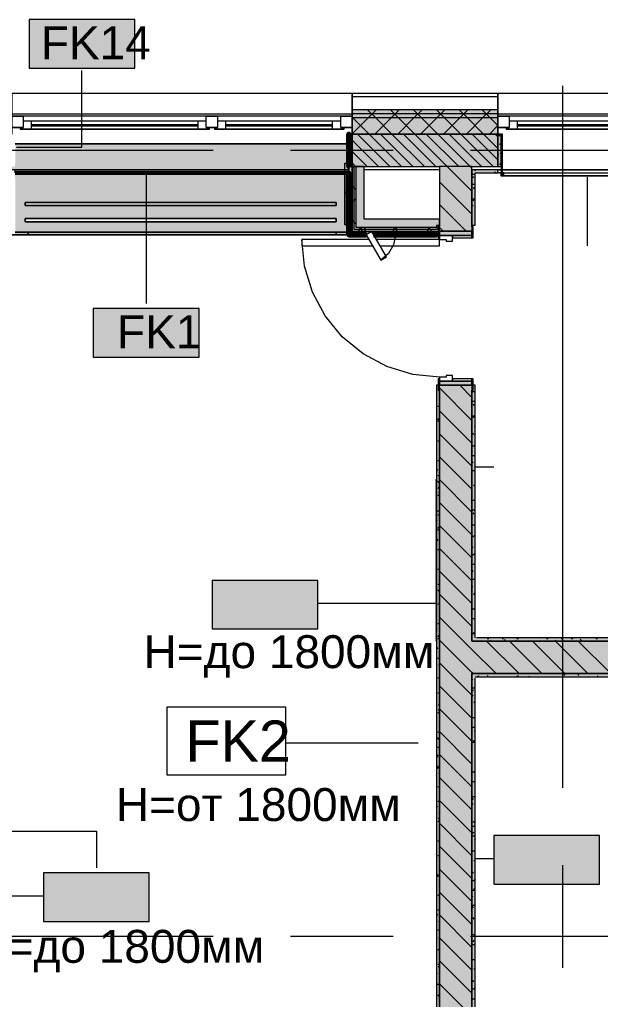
# Model space of a CAD drawing. Header units: millimetres. Extents: x -3817 to 677485, y -22715 to 103890.
# Drawn here: x 49051 to 52636, y 23671 to 29718 of the extents above; entities that cross this region are included whole.
import ezdxf

# ---------------------------------------------------------------- set-up
doc = ezdxf.new("R2010")
doc.units = ezdxf.units.MM
doc.layers.add('PDF _Геометрия', color=7, linetype='Continuous', true_color=0x1d1d1d)
doc.layers.add('PDF _Сплошная заливка', color=7, linetype='Continuous', true_color=0xffffff)
doc.layers.add('PDF _Текст', color=7, linetype='Continuous')
doc.styles.add('PDF GOST-Common', font='arial.ttf')

msp = doc.modelspace()

# ---------------------------------------------------------------- hatches: boundary and pattern name
at = {"layer": 'PDF _Сплошная заливка', "transparency": 33554559}
h = msp.add_hatch(color=256, dxfattribs=at)
h.paths.add_polyline_path([(85213.3, 29111.3), (85213.3, 29161.3), (80593.3, 29161.3), (80593.3, 29111.3), (84533.7, 29111.3)], flags=0)
h.paths.add_polyline_path([(70803.3, 29111.3), (71053.3, 29111.3), (71053.3, 29161.3), (68453.3, 29161.3), (68453.3, 29111.3), (70432.2, 29111.3)], flags=0)
h.paths.add_polyline_path([(73153.3, 29111.3), (74493.3, 29111.3), (74493.3, 29161.3), (73153.3, 29161.3)], flags=0)
h.paths.add_polyline_path([(77111.9, 29111.3), (77493.3, 29111.3), (77493.3, 29161.3), (76593.3, 29161.3), (76593.3, 29111.3)], flags=0)
h.paths.add_polyline_path([(60248.3, 29111.3), (61303.3, 29111.3), (61303.3, 29161.3), (60248.3, 29161.3)], flags=0)
h.paths.add_polyline_path([(66403.3, 29111.3), (67353.3, 29111.3), (67353.3, 29161.3), (66403.3, 29161.3)], flags=0)
h.paths.add_polyline_path([(57815.1, 29111.3), (57948.3, 29111.3), (57948.3, 29161.3), (57103.3, 29161.3), (57103.3, 29111.3), (57444.1, 29111.3)], flags=0)
h.paths.add_polyline_path([(51103.3, 29111.3), (52003.3, 29111.3), (52003.3, 29161.3), (51103.3, 29161.3)], flags=0)
h.paths.add_polyline_path([(55003.3, 29111.3), (55003.3, 29161.3), (54103.3, 29161.3), (54104.2, 29111.3), (54846.4, 29111.3)], flags=0)
h.paths.add_polyline_path([(49003.3, 29111.3), (49003.3, 29161.3), (47903.3, 29161.3), (47903.3, 29111.3), (48909, 29111.3)], flags=0)
h.paths.add_polyline_path([(44803.3, 29111.3), (44803.3, 29161.3), (42403.3, 29161.3), (42403.3, 29111.3), (44455.9, 29111.3)], flags=0)
h = msp.add_hatch(color=256, dxfattribs=at)
h.paths.add_polyline_path([(85213.3, 29011.3), (85213.3, 29111.3), (80593.3, 29111.3), (80593.3, 29011.3), (84533.7, 29011.3)], flags=0)
h.paths.add_polyline_path([(77493.3, 29011.3), (77493.3, 29111.3), (76593.3, 29111.3), (76593.3, 29011.3), (77111.9, 29011.3)], flags=0)
h.paths.add_polyline_path([(67353.3, 29011.3), (67353.3, 29013.3), (67321.3, 29013.3), (67321.3, 29021.3), (67353.3, 29021.3), (67353.3, 29111.3), (66403.3, 29111.3), (66403.3, 29011.3), (67321.3, 29011.3)], flags=0)
h.paths.add_polyline_path([(68485.3, 29011.3), (71053.3, 29011.3), (71053.3, 29111.3), (68453.3, 29111.3), (68453.3, 29021.3), (68485.3, 29021.3), (68485.3, 29013.3), (68453.3, 29011.3)], flags=0)
h.paths.add_polyline_path([(74283.3, 29011.3), (74493.3, 29011.3), (74493.3, 29111.3), (73153.3, 29111.3), (73153.3, 29011.3), (74143.2, 29011.3)], flags=0)
h.paths.add_polyline_path([(54403.3, 29011.3), (55003.3, 29011.3), (55003.3, 29111.3), (54103.3, 29111.3), (54104.2, 29011.3)], flags=0)
h.paths.add_polyline_path([(60783.9, 29011.3), (61303.3, 29011.3), (61303.3, 29111.3), (60248.3, 29111.3), (60248.3, 29011.3), (60412.8, 29011.3)], flags=0)
h.paths.add_polyline_path([(51103.3, 29011.3), (52003.3, 29011.3), (52003.3, 29111.3), (51103.3, 29111.3)], flags=0)
h.paths.add_polyline_path([(57103.3, 29011.3), (57948.3, 29011.3), (57948.3, 29111.3), (57103.3, 29111.3)], flags=0)
h.paths.add_polyline_path([(48403.3, 29011.3), (49003.3, 29011.3), (49003.3, 29111.3), (47903.3, 29111.3), (47903.3, 29011.3), (48166.8, 29011.3)], flags=0)
h.paths.add_polyline_path([(44803.3, 29011.3), (44803.3, 29111.3), (42403.3, 29111.3), (42403.3, 29011.3), (44455.9, 29011.3)], flags=0)
h = msp.add_hatch(color=256, dxfattribs=at)
h.paths.add_polyline_path([(80822.8, 28811.3), (80893.3, 28811.3), (80893.3, 29011.3), (80593.3, 29011.3), (80593.3, 28811.3)], flags=0)
h.paths.add_polyline_path([(73783.3, 28811.3), (73783.3, 29011.3), (73153.3, 29011.3), (73153.3, 28811.3), (73401, 28811.3)], flags=0)
h.paths.add_polyline_path([(74493.3, 28811.3), (74493.3, 29011.3), (74283.3, 29011.3), (74283.3, 28811.3)], flags=0)
h.paths.add_polyline_path([(76593.3, 28811.3), (76993.3, 28811.3), (76993.3, 29011.3), (76593.3, 29011.3)], flags=0)
h.paths.add_polyline_path([(68553.3, 28811.3), (70553.3, 28811.3), (70553.3, 29011.3), (68449.3, 29011.3), (68449.3, 28811.3)], flags=0)
h.paths.add_polyline_path([(67303.3, 28811.3), (67303.3, 29011.3), (67003.3, 29011.3), (67003.3, 28811.3), (67092.4, 28811.3)], flags=0)
h.paths.add_polyline_path([(60248.3, 28811.3), (60378.3, 28811.3), (60378.3, 29008.8), (60978.3, 29008.8), (60978.3, 28811.3), (61303.3, 28811.3), (61303.3, 29011.3), (60248.3, 29011.3), (60248.3, 28992.2)], flags=0)
h.paths.add_polyline_path([(54103.3, 28811.3), (54403.3, 28811.3), (54403.3, 29011.3), (54103.3, 29011.3)], flags=0)
h.paths.add_polyline_path([(57948.3, 28811.3), (57948.3, 29011.3), (57103.3, 29011.3), (57103.3, 28811.3), (57815.1, 28811.3)], flags=0)
h.paths.add_polyline_path([(43003.3, 28811.3), (44803.3, 28811.3), (44803.3, 29011.3), (43003.3, 29011.3)], flags=0)
h.paths.add_polyline_path([(52003.3, 28811.3), (52003.3, 29011.3), (51103.3, 29011.3), (51103.3, 28811.3), (51877.7, 28811.3)], flags=0)
h.paths.add_polyline_path([(47903.3, 28811.3), (48403.3, 28811.3), (48403.3, 29011.3), (47903.3, 29011.3)], flags=0)
at = {"layer": 'PDF _Сплошная заливка', "true_color": 0xeae6de, "transparency": 33554559}
h = msp.add_hatch(color=254, dxfattribs=at)
h.paths.add_polyline_path([(51082.3, 28390.3), (51082.3, 28950.3), (49024.3, 28950.3), (49023.3, 28811.3), (49004.3, 28811.3), (49004.3, 28791.3), (49023.3, 28791.3), (49024.3, 28390.3), (50393.3, 28390.3)], flags=0)
h.paths.add_polyline_path([(50393.3, 28470.1), (49084.3, 28470.1), (49084.3, 28490.1), (51004.3, 28490.1), (51004.3, 28470.1)], flags=0)
h.paths.add_polyline_path([(50393.3, 28570.1), (49084.3, 28570.1), (49084.3, 28590.1), (51004.3, 28590.1), (51004.3, 28570.1)], flags=0)
at = {"layer": 'PDF _Сплошная заливка', "transparency": 33554559}
for points in [[(51083.3, 28410.3), (51103.3, 28410.3), (51103.3, 28811.3), (51083.3, 28811.3), (51083.3, 28709.7)], [(51178.3, 28422.8), (51180.3, 28422.9), (51180.3, 28429.3), (51185.3, 28429.3), (51185.3, 28422.8), (51375.3, 28422.8), (51375.3, 28429.3), (51380.3, 28428.3), (51380.3, 28422.8), (51635.3, 28422.8), (51635.3, 28435.3), (51128.3, 28435.3), (51128.3, 28422.8), (51135.5, 28422.8)], [(56093.3, 25681.3), (56093.3, 25881.3), (51843.3, 25881.3), (51843.3, 25681.3), (53362, 25681.3)], [(51843.3, 22651.3), (51863.3, 22651.3), (51863.3, 25681.3), (51843.3, 25681.3), (51843.3, 24753.5)], [(56113.3, 25661.3), (56113.3, 25681.3), (51863.3, 25681.3), (51863.3, 25661.3), (53362, 25661.3)]]:
    msp.add_hatch(color=256, dxfattribs=at).paths.add_polyline_path(points)
at = {"layer": 'PDF _Сплошная заливка', "true_color": 0xe7e7e7, "transparency": 33554559}
for points in [[(51135.5, 28435.3), (51178.3, 28435.3), (51178.3, 28811.3), (51128.3, 28811.3), (51128.3, 28435.3)], [(51635.3, 28435.3), (51635.3, 28441.3), (51643.3, 28441.3), (51643.3, 28485.3), (51178.3, 28485.3), (51178.3, 28435.3)]]:
    msp.add_hatch(color=254, dxfattribs=at).paths.add_polyline_path(points)
at = {"layer": 'PDF _Сплошная заливка', "transparency": 33554559}
h = msp.add_hatch(color=256, dxfattribs=at)
h.paths.add_polyline_path([(51843.3, 22431.3), (51843.3, 27461.4), (51643.3, 27461.4), (51643.3, 22431.3)], flags=0)
h.paths.add_polyline_path([(51643.3, 28411.3), (51843.3, 28411.3), (51843.3, 28811.3), (51643.3, 28811.3), (51643.3, 28441.3)], flags=0)
h = msp.add_hatch(color=256, dxfattribs=at)
h.paths.add_polyline_path([(51863.3, 25901.3), (51863.3, 27461.4), (51851.3, 27461.4), (51851.3, 27431.3), (51843.3, 27431.3), (51843.3, 25901.3)], flags=0)
h.paths.add_polyline_path([(51863.3, 28448.8), (51863.3, 28791.3), (51843.3, 28791.3), (51843.3, 28448.8)], flags=0)
h = msp.add_hatch(color=256, dxfattribs=at)
h.paths.add_polyline_path([(54103.3, 28771.3), (54403.3, 28771.3), (54403.3, 28791.3), (54103.3, 28791.3)], flags=0)
h.paths.add_polyline_path([(51877.7, 28771.3), (52003.3, 28771.3), (52003.3, 28791.3), (51863.3, 28791.3), (51863.3, 28771.3)], flags=0)
at = {"layer": 'PDF _Сплошная заливка', "true_color": 0x74ba7c, "transparency": 33554559}
h = msp.add_hatch(color=103, dxfattribs=at)
h.paths.add_polyline_path([(54084.8, 28763.3), (54103.3, 28763.3), (54103.3, 28771.3), (54084.8, 28771.3), (54084.8, 28767.4)], flags=0)
h.paths.add_polyline_path([(52021.3, 28763.3), (52021.3, 28771.3), (52003.3, 28771.3), (52003.3, 28763.3)], flags=0)
at = {"layer": 'PDF _Сплошная заливка', "transparency": 33554559}
h = msp.add_hatch(color=256, dxfattribs=at)
h.paths.add_polyline_path([(51115.8, 28410.3), (51180.3, 28410.4), (51178.3, 28422.8), (51115.8, 28422.8)], flags=0)
h.paths.add_polyline_path([(51380.3, 28410.3), (51635.3, 28410.3), (51635.3, 28422.8), (51380.3, 28422.8), (51380.3, 28415.8)], flags=0)
h.paths.add_polyline_path([(51185.3, 28410.3), (51375.3, 28410.3), (51375.3, 28422.8), (51185.3, 28422.8), (51185.3, 28410.5)], flags=0)
h = msp.add_hatch(color=256, dxfattribs=at)
h.paths.add_polyline_path([(51643.3, 22411.3), (51643.3, 27431.3), (51635.3, 27431.3), (51635.3, 27461.4), (51623.3, 27461.4), (51623.3, 22411.3)], flags=0)
h.paths.add_polyline_path([(51635.3, 28435.3), (51635.3, 28441.3), (51643.3, 28441.3), (51643.3, 28447.8), (51623.3, 28447.8), (51623.3, 28435.3)], flags=0)
h = msp.add_hatch(color=256, dxfattribs=at)
h.paths.add_polyline_path([(51083.3, 28390.3), (51180.3, 28390.3), (51180.3, 28410.3), (51083.3, 28410.3)], flags=0)
h.paths.add_polyline_path([(51190.3, 28390.3), (51192, 28390.3), (51224.9, 28409.3), (51235.9, 28390.3), (51375.3, 28390.3), (51375.3, 28410.3), (51185.3, 28410.3), (51185.3, 28390.3)], flags=0)
h.paths.add_polyline_path([(51623.3, 28390.3), (51623.3, 28410.3), (51380.3, 28410.3), (51380.3, 28390.3)], flags=0)

# ---------------------------------------------------------------- linework, layer by layer
at = {"layer": 'PDF _Геометрия', "color": 7, "lineweight": 9}
for points in [[(49762.5, 29718.1), (49109.4, 29718.1), (49109.4, 29418.1), (49762.5, 29418.1)], [(52003.3, 29011.3), (51103.3, 29011.3)], [(54083.3, 28753.3), (52023.3, 28753.3)], [(50158.5, 27934.8), (49505.3, 27934.8), (49505.3, 27634.8), (50158.5, 27634.8)], [(50891.8, 26257), (50238.7, 26257), (50238.7, 25957), (50891.8, 25957)], [(49961.4, 25477.2), (50692.7, 25477.2), (50692.7, 25054.2), (49961.4, 25054.2)], [(52631.3, 24681.9), (51978.2, 24681.9), (51978.2, 24381.9), (52631.3, 24381.9)], [(49851.1, 24451.9), (49198, 24451.9), (49198, 24151.9), (49851.1, 24151.9)]]:
    msp.add_lwpolyline(points, close=True, dxfattribs=at)
for points in [[(49031.2, 28930), (49435.9, 28930), (49435.9, 29404.2)], [(52003.3, 29241.3), (51103.3, 29241.3)], [(52003.3, 29161.3), (51103.3, 29161.3)], [(52003.3, 29136.3), (51103.3, 29136.3)], [(52003.3, 29111.3), (51103.3, 29111.3)], [(51178.3, 28422.8), (51128.3, 28422.8), (51115.8, 28422.8), (51115.8, 28811.3)], [(51635.3, 28435.3), (51178.3, 28435.3), (51128.3, 28435.3), (51128.3, 28811.3)], [(51843.3, 28811.3), (51643.3, 28811.3)], [(49831.9, 28770.8), (49831.9, 27964.9)], [(51863.3, 28448.8), (51863.3, 28763.3), (51863.3, 28771.3), (51884.2, 28771.3), (52003.3, 28771.3)], [(52031.3, 28773.3), (54065.3, 28773.3)], [(52554, 28745.1), (52554, 28321.4)], [(51375.3, 28422.8), (51185.3, 28422.8)], [(51635.3, 28422.8), (51380.3, 28422.8)], [(51863.3, 25901.3), (51863.3, 25922.3), (51863.3, 27461.4)], [(51867.3, 26958.4), (51978.2, 26958.4)], [(51618.8, 26115.1), (50891.8, 26115.1)], [(56093.3, 25901.3), (51871.3, 25901.3)], [(56093.3, 25681.3), (51863.3, 25681.3), (56093.3, 25681.3), (56093.3, 25881.3), (51843.3, 25881.3), (56093.3, 25881.3)], [(51863.3, 22651.3), (51863.3, 22672.3), (51863.3, 25653.3)], [(51510.6, 25251.7), (50692.7, 25251.7)], [(48977.8, 24708.3), (49524.5, 24708.3), (49524.5, 24482.1)], [(48573.7, 24636.8), (48573.7, 24310.1), (49198, 24310.1)], [(51867.3, 24540), (51978.2, 24540)]]:
    msp.add_lwpolyline(points, dxfattribs=at)
at = {"layer": 'PDF _Геометрия', "color": 253, "lineweight": 9, "true_color": 0xaaaaaa}
for points in [[(52403.3, 24976), (52403.3, 26809.4), (52403.3, 29309.4)], [(51103.3, 29121.3), (49003.3, 29121.3)], [(54103.3, 29121.3), (52003.3, 29121.3)], [(49003.3, 29051.4), (49073.3, 29051.4)], [(49123.3, 29071.3), (50153.3, 29071.3)], [(50153.3, 29061.3), (49123.3, 29061.3)], [(50203.3, 29051.4), (50273.3, 29051.4)], [(50323.3, 29071.3), (50983.3, 29071.3)], [(50983.3, 29061.3), (50323.3, 29061.3)], [(51033.3, 29051.4), (51103.3, 29051.4)], [(52003.3, 29051.4), (52073.3, 29051.4)], [(52123.3, 29071.3), (53153.3, 29071.3)], [(53153.3, 29061.3), (52123.3, 29061.3)], [(48658.8, 28911.3), (50246.3, 28911.3)], [(50722.6, 28911.3), (51357.6, 28911.3)], [(51833.8, 28911.3), (53421.3, 28911.3)], [(51370.3, 28389.3), (51359.4, 28327.8), (51328.2, 28273.6), (51280.3, 28233.5)], [(51643.3, 27511.3), (51477.4, 27527.7), (51318, 27576.1), (51171, 27654.6), (51042.2, 27760.3), (50936.5, 27889.1), (50858, 28036.1), (50809.6, 28195.5), (50793.3, 28361.3)], [(51643.3, 26881.3), (51643.3, 26756.3)], [(51843.3, 26881.3), (51843.3, 26756.3)], [(51643.3, 26606.3), (51643.3, 26456.4)], [(51843.3, 26606.3), (51843.3, 26456.4)], [(51643.3, 26306.3), (51643.3, 26156.3)], [(51843.3, 26306.3), (51843.3, 26156.3)], [(51643.3, 26006.3), (51643.3, 25881.3)], [(51843.3, 26006.3), (51843.3, 25881.3)], [(52403.3, 23864.8), (52403.3, 24499.8)], [(48658.8, 24061.3), (50246.3, 24061.3)], [(50722.6, 24061.3), (51357.6, 24061.3)], [(51833.8, 24061.3), (53421.3, 24061.3)]]:
    msp.add_lwpolyline(points, dxfattribs=at)
at = {"layer": 'PDF _Геометрия', "color": 9, "lineweight": 9, "true_color": 0xc0c0c0}
for points in [[(51103.3, 29011.3), (51103.3, 29261.3), (49003.3, 29261.3), (49003.3, 29011.3)], [(54103.3, 29011.3), (54103.3, 29261.3), (52003.3, 29261.3), (52003.3, 29011.3), (52003.3, 29261.3), (51103.3, 29261.3), (51103.3, 29011.3), (51103.3, 28811.3), (51643.3, 28811.3), (51643.3, 28441.3), (51643.3, 28485.3), (51178.3, 28485.3), (51178.3, 28811.3), (51103.3, 28811.3), (51103.3, 28410.3), (51115.8, 28410.3), (51178.3, 28410.3)], [(51843.3, 28441.3), (51843.3, 28811.3), (52003.3, 28811.3), (52003.3, 29011.3)], [(51180.3, 28410.3), (51103.3, 28410.3), (51103.3, 28811.3), (51083.3, 28811.3), (51083.3, 28410.3), (51083.3, 28390.3), (51180.3, 28390.3)], [(51643.3, 28791.3), (51178.3, 28791.3)], [(52021.3, 28771.3), (52003.3, 28771.3), (52003.3, 28791.3), (52023.3, 28791.3), (51843.3, 28791.3)], [(52003.3, 28771.3), (52003.3, 28791.3), (51863.3, 28791.3), (51843.3, 28791.3), (51843.3, 28448.8), (51863.3, 28448.8)], [(51643.3, 28435.3), (51643.3, 28447.8), (51623.3, 28447.8), (51623.3, 28435.3), (51635.3, 28435.3)], [(51185.3, 28390.3), (51192, 28390.3)], [(51235.9, 28390.3), (51375.3, 28390.3)], [(51380.3, 28390.3), (51623.3, 28390.3), (51623.3, 28410.3), (51380.3, 28410.3), (51635.3, 28410.3)], [(51643.3, 28411.3), (51843.3, 28411.3)], [(51635.3, 27461.4), (51623.3, 27461.4), (51623.3, 22411.3), (51643.3, 22411.3), (54445.9, 22411.3), (54535.8, 22411.3), (55403.3, 22411.3), (55403.3, 22423.3)], [(51843.3, 27461.4), (51643.3, 27461.4)], [(51863.3, 27461.4), (51851.3, 27461.4)], [(51623.3, 25881.3), (51623.3, 26881.3)], [(51863.3, 25661.3), (56113.3, 25661.3), (56113.3, 25681.3), (56113.3, 25901.3), (56093.3, 25901.3)]]:
    msp.add_lwpolyline(points, dxfattribs=at)
at = {"layer": 'PDF _Геометрия', "lineweight": 9}
for points in [[(51103.3, 29154), (51110.6, 29161.3)], [(51103.3, 29012.6), (51202.1, 29111.3), (51252, 29161.3)], [(51549.3, 28811.3), (51349.3, 29011.3), (51249.3, 29111.3), (51199.3, 29161.3)], [(51243.5, 29011.3), (51343.5, 29111.3), (51393.5, 29161.3)], [(51843.3, 28658.8), (51690.7, 28811.3), (51490.7, 29011.3), (51390.7, 29111.3), (51340.7, 29161.3)], [(51384.9, 29011.3), (51484.9, 29111.3), (51534.9, 29161.3)], [(51843.3, 28800.2), (51832.1, 28811.3), (51632.1, 29011.3), (51532.1, 29111.3), (51482.1, 29161.3)], [(51526.3, 29011.3), (51626.3, 29111.3), (51676.3, 29161.3)], [(51973.5, 28811.3), (51773.5, 29011.3), (51673.5, 29111.3), (51623.5, 29161.3)], [(51667.7, 29011.3), (51767.7, 29111.3), (51817.7, 29161.3)], [(52003.3, 28923), (51915, 29011.3), (51815, 29111.3), (51765, 29161.3)], [(51809.2, 29011.3), (51909.2, 29111.3), (51959.2, 29161.3)], [(52003.3, 29064.5), (51956.4, 29111.3), (51906.4, 29161.3)], [(51407.9, 28811.3), (51207.9, 29011.3), (51107.9, 29111.3), (51103.3, 29115.9)], [(51950.6, 29011.3), (52003.3, 29064)], [(51266.4, 28811.3), (51103.3, 28974.5)], [(51337.1, 28811.3), (51137.1, 29011.3)], [(51478.6, 28811.3), (51278.6, 29011.3)], [(51620, 28811.3), (51420, 29011.3)], [(51761.4, 28811.3), (51561.4, 29011.3)], [(51902.8, 28811.3), (51702.8, 29011.3)], [(52003.3, 28852.3), (51844.2, 29011.3)], [(52003.3, 28993.8), (51985.7, 29011.3)], [(51195.7, 28811.3), (51103.3, 28903.8)], [(51125, 28811.3), (51103.3, 28833.1)], [(51103.3, 28800.4), (51114.2, 28811.3)], [(51128.3, 28666.7), (51115.8, 28679.2), (51103.3, 28691.7)], [(51843.3, 28517.4), (51643.3, 28717.4)], [(51103.3, 28588.3), (51115.8, 28600.8), (51128.3, 28613.3)], [(51807.9, 28411.3), (51643.3, 28575.9)], [(51128.3, 28454.5), (51115.8, 28467), (51103.3, 28479.5)], [(51137.4, 28410.3), (51149.9, 28422.8), (51162.4, 28435.3)], [(51172.5, 28410.3), (51160, 28422.8), (51147.5, 28435.3)], [(51349.6, 28410.3), (51362.1, 28422.8), (51374.6, 28435.3)], [(51375.3, 28419.7), (51372.1, 28422.8), (51359.6, 28435.3)], [(51561.7, 28410.3), (51574.2, 28422.8), (51586.7, 28435.3)], [(51596.7, 28410.3), (51584.2, 28422.8), (51571.7, 28435.3)], [(51666.4, 28411.3), (51643.3, 28434.5)], [(51384.6, 28410.3), (51380.3, 28414.7)], [(51843.3, 27386), (51767.9, 27461.4)], [(51843.3, 27244.6), (51643.3, 27444.6)], [(51843.3, 27103.1), (51643.3, 27303.1)], [(51843.3, 26961.7), (51643.3, 27161.7)], [(51843.3, 26820.3), (51643.3, 27020.3)], [(51843.3, 26678.9), (51643.3, 26878.9)], [(51843.3, 26537.5), (51643.3, 26737.5)], [(51843.3, 26396), (51643.3, 26596)], [(51843.3, 26254.6), (51643.3, 26454.6)], [(51843.3, 26113.2), (51643.3, 26313.2)], [(51843.3, 25971.8), (51643.3, 26171.8)], [(51992.3, 25681.3), (51843.3, 25830.4), (51643.3, 26030.4)], [(51850.8, 25681.3), (51843.3, 25688.9), (51643.3, 25888.9)], [(52133.7, 25681.3), (51933.7, 25881.3)], [(52275.1, 25681.3), (52075.1, 25881.3)], [(52416.5, 25681.3), (52216.5, 25881.3)], [(52558, 25681.3), (52358, 25881.3)], [(52699.4, 25681.3), (52499.4, 25881.3)], [(51843.3, 25547.5), (51643.3, 25747.5)], [(51843.3, 25406.1), (51643.3, 25606.1)], [(51843.3, 25264.7), (51643.3, 25464.7)], [(51843.3, 25123.2), (51643.3, 25323.2)], [(51843.3, 24981.8), (51643.3, 25181.8)], [(51843.3, 24840.4), (51643.3, 25040.4)], [(51843.3, 24699), (51643.3, 24899)], [(51843.3, 24557.6), (51643.3, 24757.6)], [(51843.3, 24416.1), (51643.3, 24616.1)], [(51843.3, 24274.7), (51643.3, 24474.7)], [(51843.3, 24133.3), (51643.3, 24333.3)], [(51843.3, 23991.9), (51643.3, 24191.9)], [(51843.3, 23850.5), (51643.3, 24050.5)], [(51843.3, 23709), (51643.3, 23909)], [(51843.3, 23567.6), (51643.3, 23767.6)]]:
    msp.add_lwpolyline(points, dxfattribs=at)
at = {"layer": 'PDF _Геометрия', "color": 116, "lineweight": 13, "true_color": 0x008040}
for points in [[(49003.3, 29136.3), (51103.3, 29136.3)], [(52003.3, 29136.3), (54103.3, 29136.3)]]:
    msp.add_lwpolyline(points, dxfattribs=at)
at = {"layer": 'PDF _Геометрия', "color": 253, "lineweight": 13, "true_color": 0xaaaaaa}
for points in [[(49073.3, 29121.3), (49073.3, 29051.4), (49003.3, 29051.4), (49003.3, 29121.3)], [(49053.3, 29041.3), (50223.3, 29041.3), (50223.3, 29051.4), (50203.3, 29051.4), (50203.3, 29091.3), (49073.3, 29091.3), (49073.3, 29051.4), (49053.3, 29051.4)], [(50273.3, 29121.3), (50273.3, 29051.4), (50203.3, 29051.4), (50203.3, 29121.3)], [(50253.3, 29041.3), (51053.3, 29041.3), (51053.3, 29051.4), (51033.3, 29051.4), (51033.3, 29091.3), (50273.3, 29091.3), (50273.3, 29051.4), (50253.3, 29051.4)], [(51103.3, 29121.3), (51103.3, 29051.4), (51033.3, 29051.4), (51033.3, 29121.3)], [(52073.3, 29121.3), (52073.3, 29051.4), (52003.3, 29051.4), (52003.3, 29121.3)], [(52053.3, 29041.3), (53223.3, 29041.3), (53223.3, 29051.4), (53203.3, 29051.4), (53203.3, 29091.3), (52073.3, 29091.3), (52073.3, 29051.4), (52053.3, 29051.4)], [(51185.3, 28429.3), (51180.3, 28429.3), (51180.3, 28389.3), (51185.3, 28389.3)], [(51375.3, 28429.3), (51375.3, 28389.3), (51380.3, 28389.3), (51380.3, 28429.3)], [(51643.3, 28371.3), (51643.3, 28441.3), (51635.3, 28441.3), (51635.3, 28371.3)], [(51851.3, 28371.3), (51851.3, 28441.3), (51843.3, 28441.3), (51843.3, 28371.3)], [(51280.3, 28233.5), (51314.9, 28253.5), (51224.9, 28409.3), (51190.3, 28389.3)], [(51843.3, 28386.3), (51843.3, 28411.3), (51643.3, 28411.3), (51643.3, 28386.3)], [(51643.3, 28361.3), (51683.3, 28361.3), (51683.3, 28351.3), (51723.3, 28351.3), (51723.3, 28386.3), (51643.3, 28386.3)], [(51644.3, 28371.3), (51644.3, 28386.3), (51643.3, 28386.3), (51643.3, 28371.3)], [(51843.3, 28371.3), (51843.3, 28386.3), (51723.3, 28386.3), (51723.3, 28371.3)], [(51643.3, 27511.3), (51643.3, 27486.3), (51723.3, 27486.3), (51723.3, 27521.3), (51683.3, 27521.3), (51683.3, 27511.3)], [(51643.3, 27501.3), (51635.3, 27501.3), (51635.3, 27431.3), (51643.3, 27431.3)], [(51644.3, 27501.3), (51643.3, 27501.3), (51643.3, 27486.3), (51644.3, 27486.3)], [(51843.3, 27486.3), (51643.3, 27486.3), (51643.3, 27461.4), (51843.3, 27461.4)], [(51843.3, 27501.3), (51723.3, 27501.3), (51723.3, 27486.3), (51843.3, 27486.3)], [(51851.3, 27501.3), (51843.3, 27501.3), (51843.3, 27431.3), (51851.3, 27431.3)]]:
    msp.add_lwpolyline(points, close=True, dxfattribs=at)
for points in [[(49123.3, 29041.3), (49123.3, 29091.3)], [(50153.3, 29041.3), (50153.3, 29091.3)], [(50323.3, 29041.3), (50323.3, 29091.3)], [(50983.3, 29041.3), (50983.3, 29091.3)], [(52123.3, 29041.3), (52123.3, 29091.3)], [(50223.3, 29041.3), (49053.3, 29041.3)], [(51053.3, 29041.3), (50253.3, 29041.3)], [(53223.3, 29041.3), (52053.3, 29041.3)], [(51206.4, 28361.3), (50793.3, 28361.3), (50793.3, 28321.3), (51229.5, 28321.3)], [(51275.7, 28321.3), (51643.3, 28321.3), (51643.3, 28361.3), (51252.6, 28361.3)]]:
    msp.add_lwpolyline(points, dxfattribs=at)
at = {"layer": 'PDF _Геометрия', "color": 7, "lineweight": 70, "true_color": 0xffd2ff}
msp.add_lwpolyline([(51083.3, 28811.3), (51083.3, 29011.3), (51082.3, 29011.3), (51082.3, 28811.3)], close=True, dxfattribs=at)
at = {"layer": 'PDF _Геометрия', "color": 9, "lineweight": 9, "true_color": 0xc0c0c0}
for points in [[(51103.3, 28811.3), (51103.3, 29011.3), (51083.3, 29011.3), (51083.3, 28811.3)], [(52023.3, 28811.3), (52023.3, 29011.3), (52003.3, 29011.3), (52003.3, 28811.3)], [(52031.3, 28767.4), (52031.3, 29011.3), (52023.3, 29011.3), (52023.3, 28767.4)], [(54075.3, 28791.3), (52031.3, 28791.3)], [(51185.3, 28410.3), (51375.3, 28410.3)], [(51643.3, 22431.3), (51643.3, 27431.3), (51643.3, 22431.3), (51843.3, 22431.3)], [(51843.3, 25901.3), (51843.3, 25881.3), (51843.3, 27431.3)], [(51843.3, 22651.3), (51843.3, 22631.3), (51843.3, 25681.3), (51863.3, 25681.3), (51843.3, 25681.3)]]:
    msp.add_lwpolyline(points, close=True, dxfattribs=at)
at = {"layer": 'PDF _Геометрия', "color": 253, "lineweight": 9, "true_color": 0x9b9b9b}
for points in [[(51089.7, 28968.7), (51084.7, 28977.4)], [(52003.3, 29008.1), (52008.4, 29008.1)], [(52014.8, 29008), (52009.8, 28999.3)], [(51083.9, 28947.1), (51094, 28947.1)], [(52019.8, 28942.6), (52014.8, 28951.3)], [(52003.3, 28886.1), (52008.4, 28886.1)], [(52021.9, 28898.3), (52016.9, 28889.6)], [(51087.7, 28804.2), (51083.3, 28796.5)], [(51083.9, 28825.2), (51094, 28825.2)], [(51865.5, 28783.1), (51863.3, 28787.1), (51860.8, 28791.3)], [(52017.8, 28830.3), (52012.8, 28821.6)], [(51098.8, 28762.5), (51093.8, 28753.8)], [(51845.9, 28764.2), (51856, 28764.2)], [(51854.4, 28741.5), (51849.4, 28750.2)], [(51987.3, 28777.5), (51983.8, 28771.3)], [(51083.9, 28703.3), (51094, 28703.3)], [(51845.9, 28703.3), (51856, 28703.3)], [(51858.5, 28673.5), (51853.4, 28682.2)], [(51083.9, 28611.8), (51094, 28611.8)], [(51103.3, 28648.3), (51100.9, 28644.2)], [(51845.9, 28611.8), (51856, 28611.8)], [(51854.3, 28607.9), (51849.2, 28599.2)], [(51862.6, 28605.4), (51857.5, 28614.1)], [(51099, 28586.9), (51093.9, 28595.6)], [(51101.8, 28584.8), (51096.8, 28576.1)], [(51851.4, 28563.8), (51846.4, 28572.5)], [(51863.3, 28562.6), (51860.4, 28557.6)], [(51083.9, 28489.9), (51094, 28489.9)], [(51103, 28518.9), (51098, 28527.6)], [(51103.3, 28457.5), (51102.1, 28459.5)], [(51844.3, 28454.1), (51843.3, 28456)], [(51096, 28409.2), (51095.3, 28410.3), (51090.9, 28417.9)], [(51141.9, 28410.3), (51141.4, 28409.6)], [(51240.9, 28399), (51235.9, 28390.3)], [(51273.7, 28406.2), (51271.3, 28410.3)], [(51297.3, 28398.5), (51307.3, 28398.5)], [(51308.9, 28394.9), (51306.3, 28390.3)], [(51315.3, 28395.1), (51310.3, 28403.8)], [(51383.3, 28399.1), (51380.3, 28404.5)], [(51388.2, 28410.3), (51387.1, 28408.5)], [(51388.7, 28398.5), (51398.8, 28398.5)], [(51423.6, 28390.3), (51419.9, 28396.7)], [(51458.6, 28410.3), (51455.2, 28404.4)], [(51554.6, 28393.8), (51552.6, 28390.3)], [(51561, 28396.1), (51556, 28404.9)], [(51571.6, 28398.5), (51581.6, 28398.5)], [(51632.5, 27453.6), (51635.3, 27453.6)], [(51845.9, 27423.1), (51856, 27423.1)], [(51845.9, 27362.1), (51856, 27362.1)], [(51856.9, 27335.1), (51851.8, 27343.8)], [(51863.3, 27385), (51863, 27385.5)], [(51632.5, 27331.7), (51642.6, 27331.7)], [(51844.7, 27311.2), (51843.3, 27308.7)], [(51861, 27267.1), (51855.9, 27275.8)], [(51630.5, 27239.6), (51625.4, 27248.3)], [(51636.5, 27255.5), (51631.5, 27246.7)], [(51632.5, 27240.2), (51642.6, 27240.2)], [(51845.9, 27270.7), (51856, 27270.7)], [(51855.9, 27269.6), (51850.8, 27260.9)], [(51643.3, 27206.2), (51642.6, 27205.1)], [(51853.9, 27157.4), (51848.9, 27166.1)], [(51862.9, 27159.9), (51857.9, 27151.2)], [(51863.3, 27202.1), (51860, 27207.8)], [(51632.5, 27118.3), (51642.6, 27118.3)], [(51624.3, 27051.4), (51623.3, 27049.6)], [(51846.8, 27047.7), (51843.3, 27053.9)], [(51845.9, 27087.8), (51856, 27087.8)], [(51858.8, 27091.9), (51853.8, 27083.2)], [(51632.5, 26996.4), (51642.6, 26996.4)], [(51845.9, 27026.9), (51856, 27026.9)], [(51850.9, 26979.7), (51845.9, 26988.4)], [(51631.3, 26941.7), (51626.3, 26933)], [(51845.9, 26935.4), (51856, 26935.4)], [(51627.3, 26873.7), (51623.3, 26866.7)], [(51632.5, 26904.9), (51642.6, 26904.9)], [(51639.7, 26857.8), (51634.7, 26866.5)], [(51638.4, 26832), (51633.4, 26823.3)], [(51643.3, 26790.7), (51638.8, 26798.5)], [(51857.8, 26846.2), (51852.7, 26837.5)], [(51632.5, 26783), (51642.6, 26783)], [(51643.3, 26729.7), (51642.9, 26730.4)], [(51845.9, 26752.5), (51856, 26752.5)], [(51636.7, 26680.1), (51631.7, 26688.8)], [(51845.9, 26691.6), (51856, 26691.6)], [(51856.1, 26665.9), (51851, 26674.6)], [(51625.6, 26638.4), (51623.3, 26642.4)], [(51626.2, 26627.9), (51623.3, 26622.9)], [(51632.5, 26661.1), (51642.6, 26661.1)], [(51845.5, 26642.1), (51843.3, 26638.2)], [(51629.7, 26570.4), (51624.6, 26579.1)], [(51637.3, 26586.3), (51632.3, 26577.6)], [(51632.5, 26569.7), (51642.6, 26569.7)], [(51845.9, 26600.1), (51856, 26600.1)], [(51633.7, 26502.4), (51628.7, 26511.1)], [(51852.6, 26532.4), (51847.5, 26523.7)], [(51863.3, 26531.6), (51859.2, 26538.6)], [(51632.5, 26447.7), (51642.6, 26447.7)], [(51848.5, 26464.4), (51843.5, 26455.7)], [(51845.9, 26417.3), (51856, 26417.3)], [(51859.7, 26422.7), (51854.6, 26414)], [(51632.5, 26325.8), (51642.6, 26325.8)], [(51850.1, 26310.5), (51845.1, 26319.2)], [(51845.9, 26356.3), (51856, 26356.3)], [(51845.9, 26264.9), (51856, 26264.9)], [(51628.1, 26204.5), (51623.3, 26196.2)], [(51632.5, 26234.4), (51642.6, 26234.4)], [(51638.9, 26188.6), (51633.9, 26197.3)], [(51847.4, 26218.6), (51843.3, 26211.5)], [(51858.6, 26177), (51853.5, 26168.3)], [(51632.5, 26112.5), (51642.6, 26112.5)], [(51845.9, 26082), (51856, 26082)], [(51643.3, 26059.2), (51642.1, 26061.3)], [(51845.9, 26021), (51856, 26021)], [(51624.8, 25969.3), (51623.3, 25971.9)], [(51627, 25958.7), (51623.3, 25952.3)], [(51632.5, 25990.6), (51642.6, 25990.6)], [(51632.5, 25899.1), (51642.6, 25899.1)], [(51638.1, 25917.1), (51633.1, 25908.4)], [(51845.9, 25929.6), (51856, 25929.6)], [(51859.4, 25928.7), (51854.3, 25937.4)], [(51937.3, 25899.1), (51947.4, 25899.1)], [(51957.1, 25881.3), (51952.8, 25888.7)], [(52028.8, 25899.1), (52038.8, 25899.1)], [(52046.3, 25892.6), (52041.3, 25883.9)], [(52052.3, 25899.3), (52051.1, 25901.3)], [(52114.4, 25888.5), (52110.2, 25881.3)], [(52120.2, 25899.1), (52130.3, 25899.1)], [(52133.1, 25881.3), (52130.5, 25885.7)], [(52262.5, 25901.3), (52260.6, 25898)], [(52303.1, 25899.1), (52313.2, 25899.1)], [(52360.1, 25887.4), (52356.6, 25881.3)], [(52394.5, 25899.1), (52404.6, 25899.1)], [(52428.1, 25883.4), (52427, 25881.3)], [(52455.5, 25899.1), (52465.6, 25899.1)], [(52475.7, 25897.4), (52473.5, 25901.3)], [(52517.4, 25886.3), (52512.3, 25895)], [(52607.9, 25899.1), (52618, 25899.1)], [(51632.9, 25833.2), (51627.9, 25841.9)], [(52004.7, 25881.5), (52004.6, 25881.3)], [(51632.5, 25777.2), (51642.6, 25777.2)], [(51643.3, 25804.1), (51640.2, 25798.7)], [(51641.1, 25739.4), (51636.1, 25730.7)], [(51632.5, 25655.3), (51642.6, 25655.3)], [(51849.3, 25641.4), (51844.3, 25650.1)], [(51882.8, 25670.3), (51877.7, 25661.6)], [(51943.3, 25661.3), (51938.7, 25669.4)], [(52029.9, 25681.3), (52029, 25679.8)], [(52038.1, 25680), (52037.4, 25681.3)], [(52119.3, 25661.3), (52116.4, 25666.4)], [(52128.5, 25669.2), (52124, 25661.3)], [(52196.5, 25665.1), (52194.4, 25661.3)], [(52415.9, 25679.3), (52410.8, 25670.5)], [(52461.6, 25678.1), (52459.7, 25681.3)], [(52503.2, 25667), (52498.2, 25675.7)], [(52620, 25667), (52616.7, 25661.3)], [(51845.9, 25594.3), (51856, 25594.3)], [(51853.4, 25573.3), (51848.3, 25582)], [(51632.5, 25563.8), (51642.6, 25563.8)], [(51848.2, 25549.5), (51843.3, 25540.9)], [(51640, 25493.7), (51635, 25485)], [(51642.2, 25451.4), (51637.2, 25460.1)], [(51859.4, 25507.8), (51854.3, 25499.1)], [(51632.5, 25441.9), (51642.6, 25441.9)], [(51845.9, 25411.4), (51856, 25411.4)], [(51643.3, 25388.6), (51641.3, 25392.1)], [(51845.9, 25350.5), (51856, 25350.5)], [(51863.3, 25392.7), (51861.4, 25389.4)], [(51627.8, 25289.6), (51623.3, 25281.8)], [(51632.5, 25320), (51642.6, 25320)], [(51639.2, 25273.7), (51634.2, 25282.4)], [(51862.3, 25330.1), (51857.3, 25321.4)], [(51628.1, 25232.1), (51623.3, 25240.4)], [(51632.5, 25228.5), (51642.6, 25228.5)], [(51845.9, 25259), (51856, 25259)], [(51858.6, 25259.6), (51853.5, 25268.3)], [(51632.1, 25164), (51627.1, 25172.7)], [(51634.8, 25179.9), (51629.8, 25171.2)], [(51630.8, 25111.9), (51625.7, 25103.2)], [(51636.2, 25096), (51631.2, 25104.7)], [(51632.5, 25106.6), (51642.6, 25106.6)], [(51863.3, 25129.5), (51861.7, 25132.2)], [(51625.1, 25054.4), (51623.3, 25057.5)], [(51641.9, 25070.2), (51636.9, 25061.5)], [(51844.4, 25040.2), (51843.3, 25042.2)], [(51845.9, 25076.1), (51856, 25076.1)], [(51861.3, 25084.4), (51856.2, 25075.7)], [(51632.5, 24984.7), (51642.6, 24984.7)], [(51845.9, 25015.2), (51856, 25015.2)], [(51845.9, 24923.7), (51856, 24923.7)], [(51629.7, 24866.1), (51624.6, 24857.4)], [(51632.5, 24893.3), (51642.6, 24893.3)], [(51849, 24880.3), (51844, 24871.6)], [(51852.6, 24904.2), (51847.5, 24912.9)], [(51640.8, 24824.5), (51635.8, 24815.8)], [(51632.5, 24771.4), (51642.6, 24771.4)], [(51641.4, 24782.2), (51636.4, 24790.9)], [(51845.9, 24740.9), (51856, 24740.9)], [(51856.1, 24770.6), (51851, 24761.9)], [(51845.9, 24679.9), (51856, 24679.9)], [(51852, 24702.6), (51847, 24693.9)], [(51632.5, 24649.4), (51642.6, 24649.4)], [(51863.1, 24660.9), (51858.1, 24652.2)], [(51627.3, 24562.9), (51623.3, 24569.8)], [(51624.5, 24552.4), (51623.3, 24550.3)], [(51632.5, 24558), (51642.6, 24558)], [(51845.9, 24588.5), (51856, 24588.5)], [(51861.8, 24522.4), (51856.8, 24531.1)], [(51631.6, 24442.7), (51626.5, 24434)], [(51635.4, 24426.8), (51630.4, 24435.5)], [(51632.5, 24436.1), (51642.6, 24436.1)], [(51850.9, 24456.8), (51845.9, 24448.1)], [(51863.3, 24458.9), (51860.9, 24463)], [(51845.9, 24405.6), (51856, 24405.6)], [(51862.1, 24415.2), (51857, 24406.5)], [(51632.5, 24314.1), (51642.6, 24314.1)], [(51847.7, 24303), (51843.3, 24310.7)], [(51845.9, 24344.6), (51856, 24344.6)], [(51858.8, 24344.6), (51853.8, 24353.4)], [(51845.9, 24253.2), (51856, 24253.2)], [(51630.5, 24197), (51625.4, 24188.3)], [(51632.5, 24222.7), (51642.6, 24222.7)], [(51851.8, 24235), (51846.7, 24243.7)], [(51641.6, 24155.3), (51636.6, 24146.6)], [(51845.7, 24143.1), (51843.3, 24138.8)], [(51855.9, 24166.9), (51850.8, 24175.7)], [(51632.5, 24100.8), (51642.6, 24100.8)], [(51844.7, 24125.3), (51843.3, 24127.8)], [(51845.9, 24070.3), (51856, 24070.3)], [(51643.3, 24047.5), (51639.7, 24053.7)], [(51845.9, 24009.4), (51856, 24009.4)], [(51852.8, 24033.4), (51847.8, 24024.7)], [(51632.5, 23978.9), (51642.6, 23978.9)], [(51643.3, 23975.3), (51639.6, 23968.9)], [(51632.5, 23887.4), (51642.6, 23887.4)], [(51845.9, 23917.9), (51856, 23917.9)], [(51630.5, 23825.7), (51625.5, 23834.4)], [(51641.7, 23867.3), (51636.7, 23876)], [(51861, 23853.2), (51856, 23861.9)], [(51634.6, 23757.7), (51629.6, 23766.4)], [(51851.7, 23787.7), (51846.7, 23779)], [(51632.5, 23765.5), (51642.6, 23765.5)], [(51643.3, 23731.5), (51638.5, 23723.2)], [(51845.9, 23735), (51856, 23735)], [(51862.9, 23746), (51857.8, 23737.3)], [(51638.7, 23689.6), (51633.7, 23698.3)], [(51845.9, 23674.1), (51856, 23674.1)]]:
    msp.add_lwpolyline(points, dxfattribs=at)
at = {"layer": 'PDF _Геометрия', "color": 8, "lineweight": 9, "true_color": 0x808080}
for points in [[(51082.3, 28950.3), (49024.3, 28950.3)], [(51004.3, 28590.1), (51004.3, 28570.1), (49084.3, 28570.1), (49084.3, 28590.1)], [(51004.3, 28590.1), (49084.3, 28590.1), (49084.3, 28570.1), (51004.3, 28570.1)], [(51004.3, 28490.1), (51004.3, 28470.1), (49084.3, 28470.1), (49084.3, 28490.1)], [(51004.3, 28490.1), (49084.3, 28490.1), (49084.3, 28470.1), (51004.3, 28470.1)], [(49004.3, 28390.3), (51082.3, 28390.3)]]:
    msp.add_lwpolyline(points, close=True, dxfattribs=at)
at = {"layer": 'PDF _Геометрия', "color": 9, "lineweight": 9, "true_color": 0xcbc7bf}
msp.add_lwpolyline([(51083.3, 28771.3), (49023.3, 28771.3), (49023.3, 28791.3), (51083.3, 28791.3), (49004.3, 28791.3)], dxfattribs=at)
at = {"layer": 'PDF _Геометрия', "color": 253, "lineweight": 9, "true_color": 0xaba79f}
for points in [[(51058.3, 28770.3), (51058.3, 28451.4), (51058.3, 28651.4), (51058.3, 28451.4), (51058.3, 28831.4), (51082.3, 28831.4), (51082.3, 28451.4), (51059.8, 28451.4), (51082.3, 28451.4), (51059.8, 28451.4), (51082.3, 28451.4)], [(51077.1, 28406.3), (49024.3, 28406.3), (51077.1, 28406.3)], [(51004.3, 28406.3), (49104.3, 28406.3), (51004.3, 28406.3)]]:
    msp.add_lwpolyline(points, dxfattribs=at)
at = {"layer": 'PDF _Геометрия', "color": 231, "lineweight": 53, "true_color": 0xeaa7bf}
for points in [[(49024.3, 28771.3), (51083.3, 28771.3)], [(51083.3, 28770.3), (49024.3, 28770.3)]]:
    msp.add_lwpolyline(points, dxfattribs=at)
at = {"layer": 'PDF _Геометрия', "color": 254, "lineweight": 9, "true_color": 0xd5d3cf}
for points in [[(51082.3, 28651.4), (51082.3, 28770.3)], [(51082.3, 28651.4), (51082.3, 28451.4), (51082.3, 28651.4)], [(51004.3, 28406.3), (51004.3, 28390.3), (51004.3, 28406.3)]]:
    msp.add_lwpolyline(points, dxfattribs=at)
at = {"layer": 'PDF _Геометрия', "color": 231, "lineweight": 70, "true_color": 0xff80c0}
for points in [[(51180.3, 28390.3), (51083.3, 28390.3), (51083.3, 28770.3), (51082.3, 28770.3), (51082.3, 28389.3), (51083.3, 28389.3), (51190.3, 28389.3)], [(51192, 28390.3), (51185.3, 28390.3)], [(51375.3, 28390.3), (51235.9, 28390.3)], [(51236.5, 28389.3), (51623.3, 28389.3), (51623.3, 28390.3), (51380.3, 28390.3)]]:
    msp.add_lwpolyline(points, dxfattribs=at)
at = {"layer": 'PDF _Геометрия', "color": 7, "lineweight": 20}
msp.add_lwpolyline([(52040.8, 28773.3), (52021.3, 28773.3), (52021.3, 28753.3), (52040.8, 28753.3)], close=True, dxfattribs=at)
at = {"layer": 'PDF _Геометрия', "color": 254, "lineweight": 9, "true_color": 0xd5d3cf}
for points in [[(51058.3, 28651.4), (51082.3, 28651.4)], [(49104.3, 28390.3), (49104.3, 28406.3)]]:
    msp.add_lwpolyline(points, close=True, dxfattribs=at)
at = {"layer": 'PDF _Геометрия', "color": 254, "lineweight": 9, "true_color": 0xeae9e7}
msp.add_lwpolyline([(51082.3, 28451.4), (51082.3, 28651.4)], dxfattribs=at)
at = {"layer": 'PDF _Геометрия', "color": 8, "lineweight": 9, "true_color": 0x808080}
for points in [[(51082.3, 28390.3), (49024.3, 28390.3), (51082.3, 28390.3)], [(51004.3, 28390.3), (49104.3, 28390.3), (51004.3, 28390.3)]]:
    msp.add_lwpolyline(points, dxfattribs=at)
at = {"layer": 'PDF _Геометрия', "color": 253, "lineweight": 9, "true_color": 0xaba79f}
msp.add_lwpolyline([(51082.3, 28406.3), (51077.9, 28406.3)], close=True, dxfattribs=at)
at = {"layer": 'PDF _Геометрия', "color": 231, "lineweight": 53, "true_color": 0xff80c0}
for points in [[(51190.3, 28389.3), (51180.3, 28389.3)], [(51380.3, 28389.3), (51236.5, 28389.3)]]:
    msp.add_lwpolyline(points, dxfattribs=at)
at = {"layer": 'PDF _Сплошная заливка', "lineweight": 9, "transparency": 33554559}
for points in [[(49762.5, 29718.1), (49109.4, 29718.1), (49762.5, 29418.1), (49109.4, 29418.1)], [(50158.5, 27934.8), (49505.3, 27934.8), (50158.5, 27634.8), (49505.3, 27634.8)], [(50891.8, 26257), (50238.7, 26257), (50891.8, 25957), (50238.7, 25957)], [(52631.3, 24681.9), (51978.2, 24681.9), (52631.3, 24381.9), (51978.2, 24381.9)], [(49851.1, 24451.9), (49198, 24451.9), (49851.1, 24151.9), (49198, 24151.9)]]:
    msp.add_solid(points, dxfattribs=at)
at = {"layer": 'PDF _Сплошная заливка', "color": 7, "lineweight": 35, "true_color": 0xffd2ff, "transparency": 33554559}
msp.add_solid([(51082.3, 28811.3), (51083.3, 28811.3), (51082.3, 29011.3)], dxfattribs=at)
at = {"layer": 'PDF _Сплошная заливка', "lineweight": 35, "transparency": 33554559}
for points in [[(51083.3, 28811.3), (51103.3, 28811.3), (51083.3, 29011.3), (51103.3, 29011.3)], [(52003.3, 28811.3), (52023.3, 28811.3), (52003.3, 29011.3), (52023.3, 29011.3)], [(51115.8, 28410.3), (51115.8, 28811.3), (51103.3, 28410.3), (51103.3, 28811.3)], [(51128.3, 28422.8), (51128.3, 28811.3), (51115.8, 28422.8), (51115.8, 28811.3)], [(51180.3, 28389.3), (51185.3, 28389.3), (51180.3, 28429.3), (51185.3, 28429.3)], [(51375.3, 28389.3), (51380.3, 28389.3), (51375.3, 28429.3), (51380.3, 28429.3)], [(51843.3, 28386.3), (51843.3, 28411.3), (51643.3, 28386.3), (51643.3, 28411.3)], [(51843.3, 27461.4), (51843.3, 27486.3), (51643.3, 27461.4), (51643.3, 27486.3)], [(51843.3, 25881.3), (56093.3, 25881.3), (51843.3, 25901.3), (56093.3, 25901.3)]]:
    msp.add_solid(points, dxfattribs=at)
at = {"layer": 'PDF _Сплошная заливка', "color": 254, "lineweight": 35, "true_color": 0xeac4cd, "transparency": 33554559}
msp.add_solid([(51083.3, 28770.3), (51082.3, 28771.3), (51082.3, 28770.3)], dxfattribs=at)
at = {"layer": 'PDF _Сплошная заливка', "color": 1, "lineweight": 35, "transparency": 33554559}
msp.add_solid([(52021.3, 28753.3), (52040.8, 28753.3), (52021.3, 28773.3), (52040.8, 28773.3)], dxfattribs=at)
at = {"layer": 'PDF _Сплошная заливка', "color": 254, "lineweight": 35, "true_color": 0xffb9dc, "transparency": 33554559}
for points in [[(51082.3, 28389.3), (51083.3, 28390.3), (51082.3, 28709.7)], [(51190.3, 28389.3), (51190.3, 28390.3), (51185.3, 28389.3)]]:
    msp.add_solid(points, dxfattribs=at)
at = {"layer": 'PDF _Сплошная заливка', "color": 131, "lineweight": 35, "true_color": 0xa9f3f5, "transparency": 33554559}
msp.add_solid([(51623.3, 25881.3), (51623.3, 26881.3), (51614.3, 25881.3), (51614.3, 26881.3)], dxfattribs=at)

# ---------------------------------------------------------------- texts
at = {"layer": 'PDF _Текст', "attachment_point": 4, "style": 'PDF GOST-Common'}
for s, insert, char_height in [('FK14', (49182.2, 29574.7), 203.2), ('FK1', (49652.4, 27791.4), 203.2), ('FK2', (50074.5, 25265.3), 254)]:
    msp.add_mtext(s, dxfattribs=dict(at, insert=insert, char_height=char_height))
at = {"layer": 'PDF _Текст', "color": 250, "true_color": 0x3c3c3c, "char_height": 203.2, "attachment_point": 4, "style": 'PDF GOST-Common'}
for s, insert in [('Н=до 1800мм', (49816.4, 25787.4)), ('Н=от 1800мм', (49645.1, 24871.8)), ('Н=до 1800мм', (48766.4, 23968.7))]:
    msp.add_mtext(s, dxfattribs=dict(at, insert=insert))

doc.saveas('drawing.dxf')
